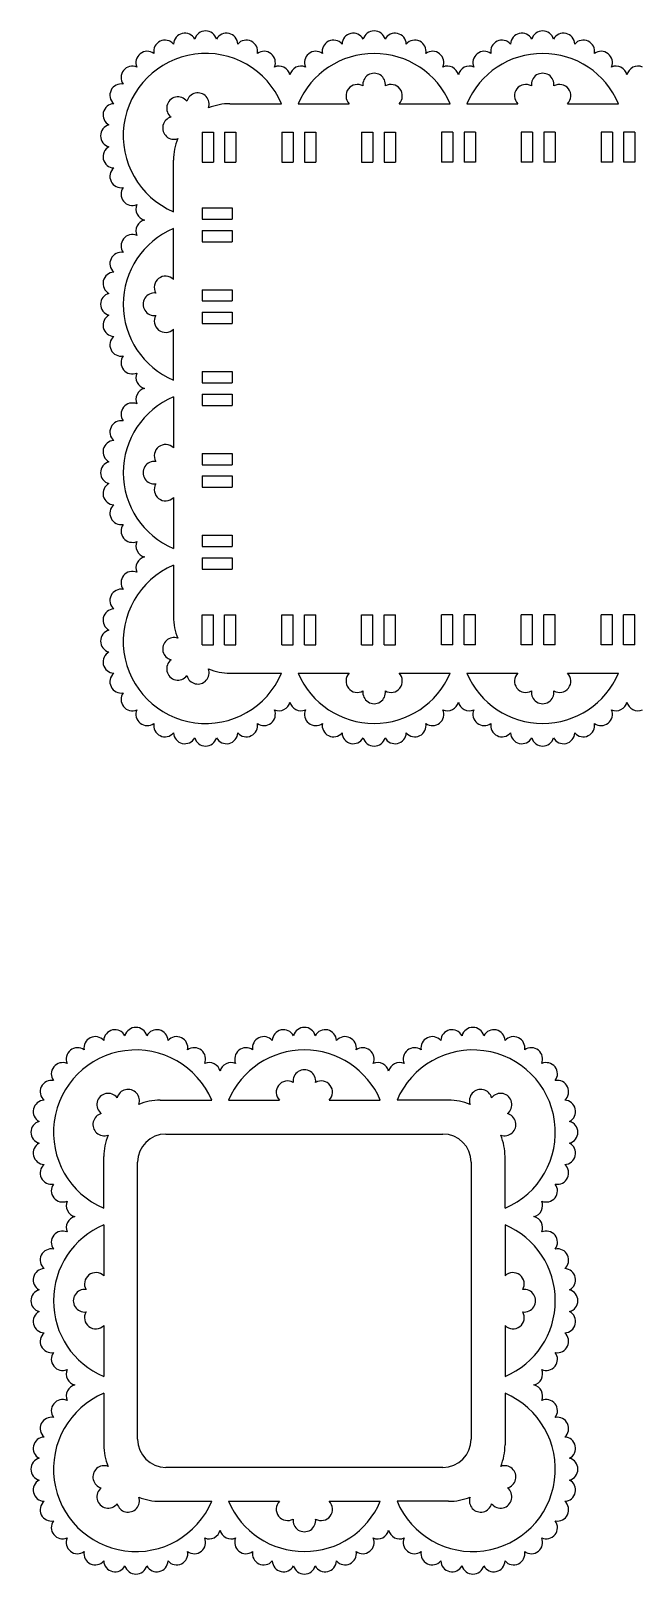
# Model space of a CAD drawing. Extents: x -377 to 250, y -72 to 206.
# Drawn here: x -377.5 to -270.5, y -69.2 to 204.2 of the extents above; entities that cross this region are included whole.
import ezdxf

# ---------------------------------------------------------------- set-up
doc = ezdxf.new("R2010")
doc.units = 0
doc.layers.get('0').update_dxf_attribs({"linetype": 'CONTINUOUS'})

msp = doc.modelspace()

# ---------------------------------------------------------------- linework, layer by layer
for p, q in [((-342.214209, 191.279844), (-333.08845, 191.279844)), ((-330.12718, 191.279844), (-321.099482, 191.279844)), ((-312.283326, 191.279844), (-303.255628, 191.279844)), ((-300.294357, 191.279844), (-291.266659, 191.279844)), ((-282.450503, 191.279844), (-273.422805, 191.279844)), ((-347.158582, 186.22421), (-347.158582, 180.92421)), ((-347.158582, 186.22421), (-345.158582, 186.22421)), ((-345.158582, 186.22421), (-345.158582, 180.92421)), ((-343.158582, 186.22421), (-341.158582, 186.22421)), ((-343.158582, 186.22421), (-343.158582, 180.92421)), ((-341.158582, 186.22421), (-341.158582, 180.92421)), ((-333.030682, 186.22421), (-331.030682, 186.22421)), ((-333.030682, 186.22421), (-333.030682, 180.92421)), ((-331.030682, 186.22421), (-331.030682, 180.92421)), ((-329.030682, 186.22421), (-329.030682, 180.92421)), ((-329.030682, 186.22421), (-327.030682, 186.22421)), ((-327.030682, 186.22421), (-327.030682, 180.92421)), ((-318.902782, 186.22421), (-318.902782, 180.92421)), ((-318.902782, 186.22421), (-316.902782, 186.22421)), ((-316.902782, 186.22421), (-316.902782, 180.92421)), ((-314.902782, 186.22421), (-312.902782, 186.22421)), ((-314.902782, 186.22421), (-314.902782, 180.92421)), ((-312.902782, 186.22421), (-312.902782, 180.92421)), ((-304.775103, 186.22421), (-304.775103, 180.92421)), ((-302.775103, 186.22421), (-304.775103, 186.22421)), ((-302.775103, 186.22421), (-302.775103, 180.92421)), ((-300.775103, 186.22421), (-300.775103, 180.92421)), ((-298.775103, 186.22421), (-300.775103, 186.22421)), ((-298.775103, 186.22421), (-298.775103, 180.92421)), ((-288.647203, 186.22421), (-290.647203, 186.22421)), ((-290.647203, 186.22421), (-290.647203, 180.92421)), ((-288.647203, 186.22421), (-288.647203, 180.92421)), ((-284.647203, 186.22421), (-286.647203, 186.22421)), ((-286.647203, 186.22421), (-286.647203, 180.92421)), ((-284.647203, 186.22421), (-284.647203, 180.92421)), ((-276.519303, 186.22421), (-276.519303, 180.92421)), ((-274.519303, 186.22421), (-276.519303, 186.22421)), ((-274.519303, 186.22421), (-274.519303, 180.92421)), ((-272.519303, 186.22421), (-272.519303, 180.92421)), ((-270.519303, 186.22421), (-272.519303, 186.22421)), ((-270.519303, 186.22421), (-270.519303, 180.92421)), ((-352.214209, 172.154085), (-352.214209, 181.279844)), ((-347.158582, 180.92421), (-345.158582, 180.92421)), ((-343.158582, 180.92421), (-341.158582, 180.92421)), ((-333.030682, 180.92421), (-331.030682, 180.92421)), ((-329.030682, 180.92421), (-327.030682, 180.92421)), ((-318.902782, 180.92421), (-316.902782, 180.92421)), ((-314.902782, 180.92421), (-312.902782, 180.92421)), ((-302.775103, 180.92421), (-304.775103, 180.92421)), ((-298.775103, 180.92421), (-300.775103, 180.92421)), ((-288.647203, 180.92421), (-290.647203, 180.92421)), ((-284.647203, 180.92421), (-286.647203, 180.92421)), ((-274.519303, 180.92421), (-276.519303, 180.92421)), ((-270.519303, 180.92421), (-272.519303, 180.92421)), ((-347.158521, 172.839148), (-347.158521, 170.839148)), ((-347.158521, 172.839148), (-341.858521, 172.839148)), ((-341.858521, 172.839148), (-341.858521, 170.839148)), ((-347.158521, 170.839148), (-341.858521, 170.839148)), ((-352.214148, 160.165102), (-352.214148, 169.1928)), ((-347.158521, 168.839148), (-347.158521, 166.839148)), ((-347.158521, 168.839148), (-341.858521, 168.839148)), ((-347.158521, 166.839148), (-341.858521, 166.839148)), ((-341.858521, 168.839148), (-341.858521, 166.839148)), ((-347.158521, 158.339148), (-341.858521, 158.339148)), ((-347.158521, 158.339148), (-347.158521, 156.339148)), ((-347.158521, 156.339148), (-341.858521, 156.339148)), ((-341.858521, 158.339148), (-341.858521, 156.339148)), ((-347.158521, 154.339148), (-347.158521, 152.339148)), ((-347.158521, 154.339148), (-341.858521, 154.339148)), ((-341.858521, 154.339148), (-341.858521, 152.339148)), ((-352.214148, 142.321248), (-352.214148, 151.348946)), ((-347.158521, 152.339148), (-341.858521, 152.339148)), ((-347.158521, 143.839148), (-347.158521, 141.839148)), ((-347.158521, 143.839148), (-341.858521, 143.839148)), ((-341.858521, 143.839148), (-341.858521, 141.839148)), ((-347.158521, 141.839148), (-341.858521, 141.839148)), ((-347.158521, 139.839148), (-341.858521, 139.839148)), ((-347.158521, 139.839148), (-347.158521, 137.839148)), ((-341.858521, 139.839148), (-341.858521, 137.839148)), ((-352.214148, 139.359978), (-352.214148, 130.33228)), ((-347.158521, 137.839148), (-341.858521, 137.839148)), ((-347.158521, 129.339148), (-347.158521, 127.339148)), ((-347.158521, 129.339148), (-341.858521, 129.339148)), ((-341.858521, 129.339148), (-341.858521, 127.339148)), ((-347.158521, 127.339148), (-341.858521, 127.339148)), ((-347.158521, 125.339148), (-347.158521, 123.339148)), ((-347.158521, 125.339148), (-341.858521, 125.339148)), ((-347.158521, 123.339148), (-341.858521, 123.339148)), ((-341.858521, 125.339148), (-341.858521, 123.339148)), ((-352.214148, 121.516124), (-352.214148, 112.488426)), ((-347.158521, 114.839148), (-347.158521, 112.839148)), ((-347.158521, 114.839148), (-341.858521, 114.839148)), ((-341.858521, 114.839148), (-341.858521, 112.839148)), ((-347.158521, 112.839148), (-341.858521, 112.839148)), ((-352.214148, 109.527126), (-352.214148, 100.401367)), ((-347.158521, 110.839148), (-341.858521, 110.839148)), ((-347.158521, 110.839148), (-347.158521, 108.839148)), ((-341.858521, 110.839148), (-341.858521, 108.839148)), ((-347.158521, 108.839148), (-341.858521, 108.839148)), ((-347.158521, 95.457001), (-347.158521, 100.757001)), ((-347.158521, 100.757001), (-345.158521, 100.757001)), ((-345.158521, 95.457001), (-345.158521, 100.757001)), ((-343.158521, 95.457001), (-343.158521, 100.757001)), ((-343.158521, 100.757001), (-341.158521, 100.757001)), ((-341.158521, 95.457001), (-341.158521, 100.757001)), ((-333.030621, 95.457001), (-333.030621, 100.757001)), ((-333.030621, 100.757001), (-331.030621, 100.757001)), ((-331.030621, 95.457001), (-331.030621, 100.757001)), ((-329.030621, 100.757001), (-327.030621, 100.757001)), ((-329.030621, 95.457001), (-329.030621, 100.757001)), ((-327.030621, 95.457001), (-327.030621, 100.757001)), ((-318.902721, 100.757001), (-316.902721, 100.757001)), ((-318.902721, 95.457001), (-318.902721, 100.757001)), ((-316.902721, 95.457001), (-316.902721, 100.757001)), ((-314.902721, 95.457001), (-314.902721, 100.757001)), ((-314.902721, 100.757001), (-312.902721, 100.757001)), ((-312.902721, 95.457001), (-312.902721, 100.757001)), ((-302.775042, 100.757001), (-304.775042, 100.757001)), ((-304.775042, 95.457001), (-304.775042, 100.757001)), ((-302.775042, 95.457001), (-302.775042, 100.757001)), ((-298.775042, 100.757001), (-300.775042, 100.757001)), ((-300.775042, 95.457001), (-300.775042, 100.757001)), ((-298.775042, 95.457001), (-298.775042, 100.757001)), ((-290.647142, 95.457001), (-290.647142, 100.757001)), ((-288.647142, 100.757001), (-290.647142, 100.757001)), ((-288.647142, 95.457001), (-288.647142, 100.757001)), ((-286.647142, 95.457001), (-286.647142, 100.757001)), ((-284.647142, 100.757001), (-286.647142, 100.757001)), ((-284.647142, 95.457001), (-284.647142, 100.757001)), ((-274.519242, 100.757001), (-276.519242, 100.757001)), ((-276.519242, 95.457001), (-276.519242, 100.757001)), ((-274.519242, 95.457001), (-274.519242, 100.757001)), ((-270.519242, 100.757001), (-272.519242, 100.757001)), ((-272.519242, 95.457001), (-272.519242, 100.757001)), ((-270.519242, 95.457001), (-270.519242, 100.757001)), ((-347.158521, 95.457001), (-345.158521, 95.457001)), ((-343.158521, 95.457001), (-341.158521, 95.457001)), ((-333.030621, 95.457001), (-331.030621, 95.457001)), ((-329.030621, 95.457001), (-327.030621, 95.457001)), ((-318.902721, 95.457001), (-316.902721, 95.457001)), ((-314.902721, 95.457001), (-312.902721, 95.457001)), ((-302.775042, 95.457001), (-304.775042, 95.457001)), ((-298.775042, 95.457001), (-300.775042, 95.457001)), ((-288.647142, 95.457001), (-290.647142, 95.457001)), ((-284.647142, 95.457001), (-286.647142, 95.457001)), ((-274.519242, 95.457001), (-276.519242, 95.457001)), ((-270.519242, 95.457001), (-272.519242, 95.457001)), ((-342.214148, 90.401367), (-333.088389, 90.401367)), ((-330.127119, 90.401367), (-321.099421, 90.401367)), ((-312.283265, 90.401367), (-303.255567, 90.401367)), ((-300.294296, 90.401367), (-291.266598, 90.401367)), ((-282.450442, 90.401367), (-273.422744, 90.401367)), ((-354.563786, 14.772516), (-345.438027, 14.772516)), ((-342.476756, 14.772516), (-333.449059, 14.772516)), ((-324.632903, 14.772516), (-315.605205, 14.772516)), ((-303.518175, 14.772516), (-312.643934, 14.772516)), ((-353.563786, 8.772516), (-304.518175, 8.772516)), ((-364.563786, -4.353243), (-364.563786, 4.772516)), ((-358.563725, -45.273139), (-358.563786, 3.772516)), ((-299.518175, 3.772516), (-299.518114, -45.273139)), ((-293.518175, -4.353243), (-293.518175, 4.772516)), ((-364.563725, -7.314528), (-364.563725, -16.342226)), ((-293.518114, -7.314528), (-293.518114, -16.342226)), ((-364.563725, -25.158382), (-364.563725, -34.18608)), ((-293.518114, -25.158382), (-293.518114, -34.18608)), ((-364.563725, -37.14738), (-364.563725, -46.273139)), ((-293.518114, -37.14738), (-293.518114, -46.273139)), ((-304.518114, -50.273139), (-353.563725, -50.273139)), ((-354.563725, -56.273139), (-345.437966, -56.273139)), ((-342.476695, -56.273139), (-333.448997, -56.273139)), ((-324.632841, -56.273139), (-315.605143, -56.273139)), ((-303.518114, -56.273139), (-312.643873, -56.273139))]:
    msp.add_line(p, q)
for centre, radius, start, end in [((-353.722772, 200.537796), 2, 41.037374, 190.391197), ((-350.216061, 201.764847), 2, 28.180232, 177.534054), ((-346.524226, 202.180817), 2, 15.323089, 164.676911), ((-342.832392, 201.764847), 2, 2.465946, 151.819768), ((-339.325681, 200.537796), 2, 349.608803, 138.962626), ((-323.88995, 200.537796), 2, 41.037374, 190.391197), ((-320.383239, 201.764847), 2, 28.180232, 177.534054), ((-316.691404, 202.180817), 2, 15.323089, 164.676911), ((-312.999569, 201.764847), 2, 2.465946, 151.819768), ((-309.492858, 200.537796), 2, 349.608803, 138.962626), ((-294.057127, 200.537796), 2, 41.037374, 190.391197), ((-290.550416, 201.764847), 2, 28.180232, 177.534054), ((-286.858581, 202.180817), 2, 15.323089, 164.676911), ((-283.166746, 201.764847), 2, 2.465946, 151.819768), ((-279.660036, 200.537796), 2, 349.608803, 138.962626), ((-346.524226, 185.589861), 14.590955, 22.952411, 247.047589), ((-356.868518, 198.561193), 2, 53.894517, 203.24834), ((-336.179935, 198.561193), 2, 336.75166, 126.105483), ((-316.691404, 185.589861), 14.590955, 22.952411, 157.047589), ((-327.035695, 198.561193), 2, 53.894517, 203.24834), ((-306.347112, 198.561193), 2, 336.75166, 126.105483), ((-286.858581, 185.589861), 14.590955, 22.952411, 157.047589), ((-297.202873, 198.561193), 2, 53.894517, 203.24834), ((-276.51429, 198.561193), 2, 336.75166, 126.105483), ((-359.495558, 195.934153), 2, 66.75166, 216.105483), ((-333.552895, 195.934153), 2, 13.458191, 113.24834), ((-329.662735, 195.934153), 2, 66.75166, 166.541809), ((-303.720073, 195.934153), 2, 13.458191, 113.24834), ((-299.829913, 195.934153), 2, 66.75166, 166.541809), ((-273.88725, 195.934153), 2, 13.458191, 113.24834), ((-269.99709, 195.934153), 2, 66.75166, 166.541809), ((-361.472161, 192.788407), 2, 79.608803, 228.962626), ((-319.677789, 192.686539), 2, 59.883195, 224.696169), ((-316.691404, 194.677855), 2, 352.492614, 187.507386), ((-313.705019, 192.686539), 2, 315.303831, 120.116805), ((-289.844966, 192.686539), 2, 59.883195, 224.696169), ((-286.858581, 194.677855), 2, 352.492614, 187.507386), ((-283.872196, 192.686539), 2, 315.303831, 120.116805), ((-351.427394, 190.493029), 2, 37.492614, 232.507386), ((-347.907628, 191.196649), 2, 340.404846, 165.116805), ((-362.699212, 189.281696), 2, 92.465946, 241.819768), ((-352.131014, 186.973263), 2, 104.883195, 289.595154), ((-342.214209, 181.279844), 10, 90, 112.390971), ((-363.115182, 185.589861), 2, 105.323089, 254.676911), ((-362.699212, 181.898027), 2, 118.180232, 267.534054), ((-342.214209, 181.279844), 10, 157.609029, 180), ((-361.472161, 178.391316), 2, 131.037374, 280.391197), ((-359.495558, 175.24557), 2, 143.894517, 293.24834), ((-356.868518, 172.61853), 2, 156.75166, 256.543614), ((-356.868457, 168.728355), 2, 103.458191, 203.24834), ((-359.495496, 166.101316), 2, 66.75166, 216.105483), ((-346.524165, 155.757024), 14.590955, 112.952411, 247.047589), ((-361.472099, 162.95557), 2, 79.608803, 228.962626), ((-362.699151, 159.448859), 2, 92.465946, 241.819768), ((-353.620842, 158.743409), 2, 45.303831, 210.116805), ((-363.115121, 155.757024), 2, 105.323089, 254.676911), ((-355.612159, 155.757024), 2, 82.492614, 277.507386), ((-362.699151, 152.065189), 2, 118.180232, 267.534054), ((-353.620842, 152.770639), 2, 149.883195, 314.696169), ((-361.472099, 148.558478), 2, 131.037374, 280.391197), ((-359.495496, 145.412733), 2, 143.894517, 293.24834), ((-356.868457, 142.785693), 2, 156.75166, 256.541809), ((-356.868457, 138.895533), 2, 103.458191, 203.24834), ((-359.495496, 136.268493), 2, 66.75166, 216.105483), ((-346.524165, 125.924202), 14.590955, 112.952411, 247.047589), ((-361.472099, 133.122747), 2, 79.608803, 228.962626), ((-362.699151, 129.616036), 2, 92.465946, 241.819768), ((-353.620842, 128.910587), 2, 45.303831, 210.116805), ((-363.115121, 125.924202), 2, 105.323089, 254.676911), ((-355.612159, 125.924202), 2, 82.492614, 277.507386), ((-362.699151, 122.232367), 2, 118.180232, 267.534054), ((-353.620842, 122.937817), 2, 149.883195, 314.696169), ((-361.472099, 118.725656), 2, 131.037374, 280.391197), ((-359.495496, 115.57991), 2, 143.894517, 293.24834), ((-356.868457, 112.95287), 2, 156.75166, 256.543614), ((-346.524165, 96.09135), 14.590955, 112.952411, 337.047589), ((-356.868457, 109.062681), 2, 103.456386, 203.24834), ((-359.495496, 106.435641), 2, 66.75166, 216.105483), ((-361.472099, 103.289895), 2, 79.608803, 228.962626), ((-362.699151, 99.783185), 2, 92.465946, 241.819768), ((-342.214148, 100.401367), 10, 180, 202.390971), ((-363.115121, 96.09135), 2, 105.323089, 254.676911), ((-352.130953, 94.707948), 2, 70.404846, 255.116805), ((-362.699151, 92.399515), 2, 118.180232, 267.534054), ((-361.472099, 88.892804), 2, 131.037374, 280.391197), ((-351.427333, 91.188182), 2, 127.492614, 322.507386), ((-347.907566, 90.484562), 2, 194.883195, 19.595154), ((-342.214148, 100.401367), 10, 247.609029, 270), ((-316.691343, 96.09135), 14.590955, 202.952411, 337.047589), ((-319.677728, 88.994672), 2, 135.303831, 300.116805), ((-313.704958, 88.994672), 2, 239.883195, 44.696169), ((-286.85852, 96.09135), 14.590955, 202.952411, 337.047589), ((-289.844905, 88.994672), 2, 135.303831, 300.116805), ((-283.872135, 88.994672), 2, 239.883195, 44.696169), ((-359.495496, 85.747058), 2, 143.894517, 293.24834), ((-333.552834, 85.747058), 2, 246.75166, 346.541809), ((-329.662674, 85.747058), 2, 193.458191, 293.24834), ((-316.691343, 87.003356), 2, 172.492614, 7.507386), ((-303.720011, 85.747058), 2, 246.75166, 346.541809), ((-299.829851, 85.747058), 2, 193.458191, 293.24834), ((-286.85852, 87.003356), 2, 172.492614, 7.507386), ((-273.887189, 85.747058), 2, 246.75166, 346.541809), ((-269.997029, 85.747058), 2, 193.458191, 293.24834), ((-356.868457, 83.120018), 2, 156.75166, 306.105483), ((-336.179874, 83.120018), 2, 233.894517, 23.24834), ((-327.035634, 83.120018), 2, 156.75166, 306.105483), ((-306.347051, 83.120018), 2, 233.894517, 23.24834), ((-297.202812, 83.120018), 2, 156.75166, 306.105483), ((-276.514228, 83.120018), 2, 233.894517, 23.24834), ((-353.722711, 81.143415), 2, 169.608803, 318.962626), ((-350.216, 79.916364), 2, 182.465946, 331.819768), ((-342.83233, 79.916364), 2, 208.180232, 357.534054), ((-339.325619, 81.143415), 2, 221.037374, 10.391197), ((-323.889888, 81.143415), 2, 169.608803, 318.962626), ((-320.383177, 79.916364), 2, 182.465946, 331.819768), ((-312.999508, 79.916364), 2, 208.180232, 357.534054), ((-309.492797, 81.143415), 2, 221.037374, 10.391197), ((-294.057066, 81.143415), 2, 169.608803, 318.962626), ((-290.550355, 79.916364), 2, 182.465946, 331.819768), ((-283.166685, 79.916364), 2, 208.180232, 357.534054), ((-279.659974, 81.143415), 2, 221.037374, 10.391197), ((-346.524165, 79.500394), 2, 195.323089, 344.676911), ((-316.691343, 79.500394), 2, 195.323089, 344.676911), ((-286.85852, 79.500394), 2, 195.323089, 344.676911), ((-358.873803, 25.673489), 2, 15.323089, 164.676911), ((-329.040981, 25.673489), 2, 15.323089, 164.676911), ((-299.208158, 25.673489), 2, 15.323089, 164.676911), ((-366.072349, 24.030468), 2, 41.037374, 190.391197), ((-362.565638, 25.257519), 2, 28.180232, 177.534054), ((-355.181968, 25.257519), 2, 2.465946, 151.819768), ((-351.675257, 24.030468), 2, 349.608803, 138.962626), ((-336.239526, 24.030468), 2, 41.037374, 190.391197), ((-332.732815, 25.257519), 2, 28.180232, 177.534054), ((-325.349146, 25.257519), 2, 2.465946, 151.819768), ((-321.842435, 24.030468), 2, 349.608803, 138.962626), ((-306.406704, 24.030468), 2, 41.037374, 190.391197), ((-302.899993, 25.257519), 2, 28.180232, 177.534054), ((-295.516323, 25.257519), 2, 2.465946, 151.819768), ((-292.009612, 24.030468), 2, 349.608803, 138.962626), ((-358.873803, 9.082533), 14.590955, 22.952411, 247.047589), ((-369.218095, 22.053864), 2, 53.894517, 203.24834), ((-348.529512, 22.053864), 2, 336.75166, 126.105483), ((-329.040981, 9.082533), 14.590955, 22.952411, 157.047589), ((-339.385272, 22.053864), 2, 53.894517, 203.24834), ((-318.696689, 22.053864), 2, 336.75166, 126.105483), ((-299.208158, 9.082533), 14.590955, 292.952411, 157.047589), ((-309.552449, 22.053864), 2, 53.894517, 203.24834), ((-288.863866, 22.053864), 2, 336.75166, 126.105483), ((-371.845134, 19.426825), 2, 66.75166, 216.105483), ((-345.902472, 19.426825), 2, 13.458191, 113.24834), ((-342.012312, 19.426825), 2, 66.75166, 166.541809), ((-329.040981, 18.170527), 2, 352.492614, 187.507386), ((-316.069649, 19.426825), 2, 13.458191, 113.24834), ((-312.179489, 19.426825), 2, 66.75166, 166.541809), ((-286.236827, 19.426825), 2, 323.894517, 113.24834), ((-373.821737, 16.281079), 2, 79.608803, 228.962626), ((-360.257204, 14.689321), 2, 340.404846, 165.116805), ((-332.027366, 16.17921), 2, 59.883195, 224.696169), ((-326.054596, 16.17921), 2, 315.303831, 120.116805), ((-297.824757, 14.689321), 2, 14.883195, 199.595154), ((-284.260224, 16.281079), 2, 311.037374, 100.391197), ((-375.048789, 12.774368), 2, 92.465946, 241.819768), ((-363.776971, 13.985701), 2, 37.492614, 232.507386), ((-354.563786, 4.772516), 10, 90, 112.390971), ((-303.518175, 4.772516), 10, 67.609029, 90), ((-294.30499, 13.985701), 2, 307.492614, 142.507386), ((-283.033172, 12.774368), 2, 298.180232, 87.534054), ((-375.464759, 9.082533), 2, 105.323089, 254.676911), ((-364.48059, 10.465934), 2, 104.883195, 289.595154), ((-293.601371, 10.465934), 2, 250.404846, 75.116805), ((-282.617203, 9.082533), 2, 285.323089, 74.676911), ((-354.563786, 4.772516), 10, 157.609029, 180), ((-353.563786, 3.772516), 5, 90, 180), ((-304.518175, 3.772516), 5, 360, 90), ((-303.518175, 4.772516), 10, 0, 22.390971), ((-375.048789, 5.390698), 2, 118.180232, 267.534054), ((-283.033172, 5.390698), 2, 272.465946, 61.819768), ((-373.821737, 1.883987), 2, 131.037374, 280.391197), ((-284.260224, 1.883987), 2, 259.608803, 48.962626), ((-371.845134, -1.261758), 2, 143.894517, 293.24834), ((-286.236827, -1.261758), 2, 246.75166, 36.105483), ((-369.218095, -3.888798), 2, 156.75166, 256.543614), ((-288.863866, -3.888798), 2, 283.456386, 23.24834), ((-358.873742, -20.750304), 14.590955, 112.952411, 247.047589), ((-369.218033, -7.778973), 2, 103.458191, 203.24834), ((-299.208097, -20.750304), 14.590955, 292.952411, 67.047589), ((-288.863805, -7.778973), 2, 336.75166, 76.541809), ((-371.845073, -10.406013), 2, 66.75166, 216.105483), ((-286.236765, -10.406013), 2, 323.894517, 113.24834), ((-373.821676, -13.551758), 2, 79.608803, 228.962626), ((-284.260162, -13.551758), 2, 311.037374, 100.391197), ((-375.048727, -17.058469), 2, 92.465946, 241.819768), ((-365.970419, -17.763919), 2, 45.303831, 210.116805), ((-292.111419, -17.763919), 2, 329.883195, 134.696169), ((-283.033111, -17.058469), 2, 298.180232, 87.534054), ((-375.464697, -20.750304), 2, 105.323089, 254.676911), ((-367.961736, -20.750304), 2, 82.492614, 277.507386), ((-290.120103, -20.750304), 2, 262.492614, 97.507386), ((-282.617141, -20.750304), 2, 285.323089, 74.676911), ((-375.048727, -24.442139), 2, 118.180232, 267.534054), ((-365.970419, -23.736689), 2, 149.883195, 314.696169), ((-292.111419, -23.736689), 2, 225.303831, 30.116805), ((-283.033111, -24.442139), 2, 272.465946, 61.819768), ((-373.821676, -27.94885), 2, 131.037374, 280.391197), ((-284.260162, -27.94885), 2, 259.608803, 48.962626), ((-371.845073, -31.094596), 2, 143.894517, 293.24834), ((-286.236765, -31.094596), 2, 246.75166, 36.105483), ((-369.218033, -33.721635), 2, 156.75166, 256.543614), ((-288.863805, -33.721635), 2, 283.456386, 23.24834), ((-371.845073, -40.238864), 2, 66.75166, 216.105483), ((-358.873742, -50.583156), 14.590955, 112.952411, 337.047589), ((-369.218033, -37.611825), 2, 103.456386, 203.24834), ((-299.208097, -50.583156), 14.590955, 202.952411, 67.047589), ((-288.863805, -37.611825), 2, 336.75166, 76.543614), ((-286.236765, -40.238864), 2, 323.894517, 113.24834), ((-373.821676, -43.38461), 2, 79.608803, 228.962626), ((-284.260162, -43.38461), 2, 311.037374, 100.391197), ((-375.048727, -46.891321), 2, 92.465946, 241.819768), ((-354.563725, -46.273139), 10, 180, 202.390971), ((-353.563725, -45.273139), 5, 180, 270), ((-304.518114, -45.273139), 5, 270, 360), ((-303.518114, -46.273139), 10, 337.609029, 0), ((-283.033111, -46.891321), 2, 298.180232, 87.534054), ((-375.464697, -50.583156), 2, 105.323089, 254.676911), ((-282.617141, -50.583156), 2, 285.323089, 74.676911), ((-364.480529, -51.966557), 2, 70.404846, 255.116805), ((-293.601309, -51.966557), 2, 284.883195, 109.595154), ((-375.048727, -54.274991), 2, 118.180232, 267.534054), ((-363.77691, -55.486324), 2, 127.492614, 322.507386), ((-294.304929, -55.486324), 2, 217.492614, 52.507386), ((-283.033111, -54.274991), 2, 272.465946, 61.819768), ((-373.821676, -57.781702), 2, 131.037374, 280.391197), ((-360.257143, -56.189943), 2, 194.883195, 19.595154), ((-354.563725, -46.273139), 10, 247.609029, 270), ((-329.040919, -50.583156), 14.590955, 202.952411, 337.047589), ((-332.027304, -57.679833), 2, 135.303831, 300.116805), ((-326.054534, -57.679833), 2, 239.883195, 44.696169), ((-303.518114, -46.273139), 10, 270, 292.390971), ((-297.824695, -56.189943), 2, 160.404846, 345.116805), ((-284.260162, -57.781702), 2, 259.608803, 48.962626), ((-371.845073, -60.927447), 2, 143.894517, 293.24834), ((-329.040919, -59.67115), 2, 172.492614, 7.507386), ((-286.236765, -60.927447), 2, 246.75166, 36.105483), ((-369.218033, -63.554487), 2, 156.75166, 306.105483), ((-348.52945, -63.554487), 2, 233.894517, 23.24834), ((-345.902411, -60.927447), 2, 246.75166, 346.541809), ((-342.012251, -60.927447), 2, 193.458191, 293.24834), ((-339.385211, -63.554487), 2, 156.75166, 306.105483), ((-318.696628, -63.554487), 2, 233.894517, 23.24834), ((-316.069588, -60.927447), 2, 246.75166, 346.541809), ((-312.179428, -60.927447), 2, 193.458191, 293.24834), ((-309.552388, -63.554487), 2, 156.75166, 306.105483), ((-288.863805, -63.554487), 2, 233.894517, 23.24834), ((-366.072288, -65.53109), 2, 169.608803, 318.962626), ((-351.675196, -65.53109), 2, 221.037374, 10.391197), ((-336.239465, -65.53109), 2, 169.608803, 318.962626), ((-321.842373, -65.53109), 2, 221.037374, 10.391197), ((-306.406642, -65.53109), 2, 169.608803, 318.962626), ((-292.009551, -65.53109), 2, 221.037374, 10.391197), ((-362.565577, -66.758142), 2, 182.465946, 331.819768), ((-358.873742, -67.174111), 2, 195.323089, 344.676911), ((-355.181907, -66.758142), 2, 208.180232, 357.534054), ((-332.732754, -66.758142), 2, 182.465946, 331.819768), ((-329.040919, -67.174111), 2, 195.323089, 344.676911), ((-325.349084, -66.758142), 2, 208.180232, 357.534054), ((-302.899932, -66.758142), 2, 182.465946, 331.819768), ((-299.208097, -67.174111), 2, 195.323089, 344.676911), ((-295.516262, -66.758142), 2, 208.180232, 357.534054)]:
    msp.add_arc(centre, radius, start, end)

doc.saveas('drawing.dxf')
